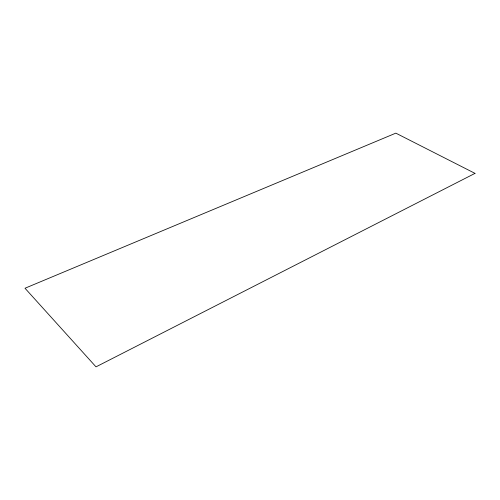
<?xml version="1.0" encoding="UTF-8"?>
<svg xmlns="http://www.w3.org/2000/svg" width="500" height="500" viewBox="0 0 500 500"><rect width="100%" height="100%" fill="white"/><g stroke="black" fill="none" stroke-linecap="round" stroke-linejoin="round"><path stroke-width="0.75" d="M475 173.369L96.006 366.856L25 288.244L395.838 133.144L475 173.369"/></g></svg>
